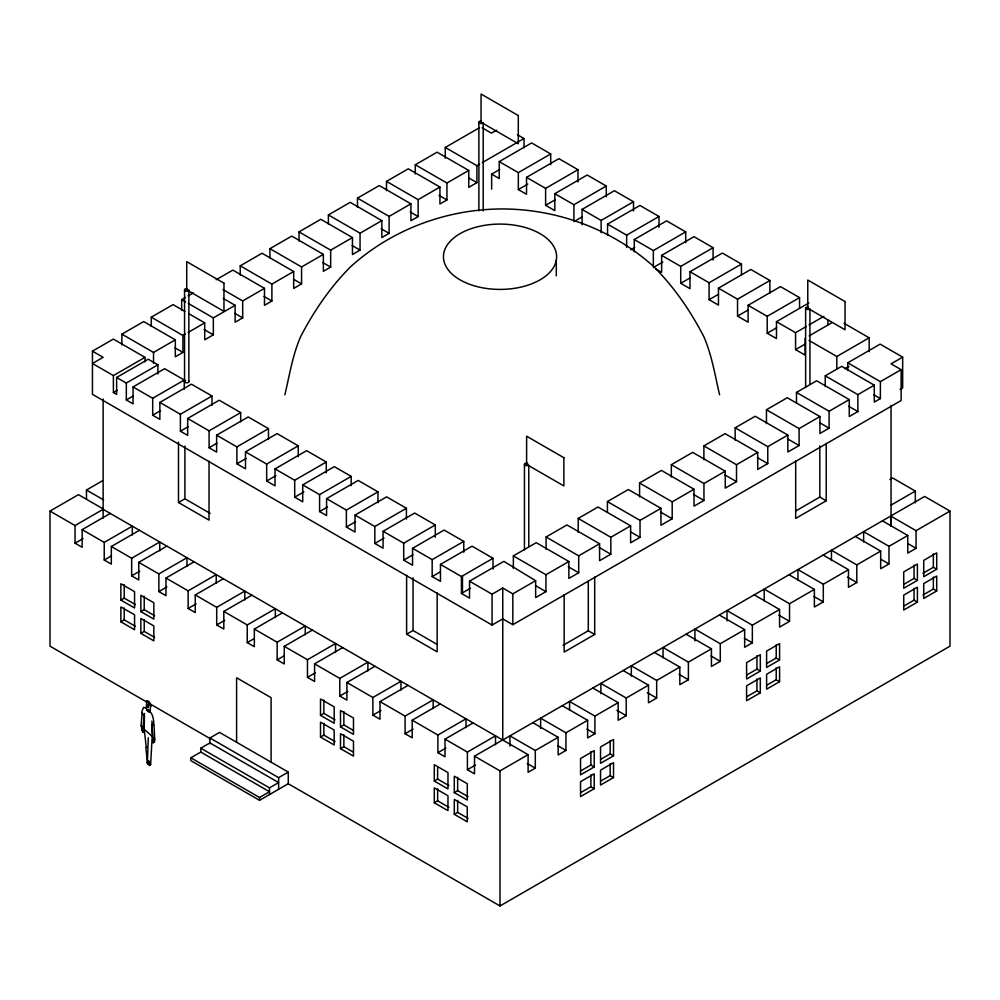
<?xml version="1.0" encoding="UTF-8"?>
<svg xmlns="http://www.w3.org/2000/svg" width="1000" height="1000" viewBox="0 0 1000 1000"><rect width="100%" height="100%" fill="white"/><g stroke="black" fill="none" stroke-linecap="round" stroke-linejoin="round"><path stroke-width="1.5" d="M144.425 713.462L144.2 729.4L146.263 747.15M152.188 736.312L150.65 764.212L148.763 760.863L148.012 763.95L148.138 761.525L148.887 761.4L150.475 764.562L149.5 765.575L148.012 763.95M148.287 737.75L147.5 760.125L148.312 763.263M147.713 706.975L146.925 704.55L148.225 707.4L148.675 703.413L151.012 706.25C151.05 704.525 149.188 700.35 146.688 700.7L146.25 708.525L147.863 711.513L150.125 712.125M142.15 712.738L141.062 726.213L142.863 727.5L144.388 716.388L141.725 712.013L143.537 707.375L146.463 708.175M284.875 394.825C289.475 375.288 292.562 355.3 300.587 336.763C313.888 311.087 330.613 286.562 351.2 266.2C392.413 229.188 446.987 209.088 502.238 208.95C557.487 209.088 612.062 229.188 653.275 266.2C673.863 286.562 690.588 311.087 703.888 336.763C711.912 355.3 715 375.288 719.6 394.825M148.275 764.375L146.812 762.425L147.7 761.975M154.262 741.413L153.25 742.738L151.85 724.287M148.112 762.588L149.113 762.475L150.4 764.725M148.15 709.225L150.175 711.925L150.488 705.825M141.325 726.137L143.1 732.4L141.8 728.988M900.075 389.475L902.663 387.987L902.663 357.15L891.05 363.85L901.137 369.663L901.137 400.513L512.825 624.7L502.75 618.875L492.062 625.05L92.45 394.338L92.45 351.15L113.35 339.087L145 357.35L145 361.975M121.875 344.938L121.875 334.162L143.675 321.575L175.325 339.85L175.325 356.775L182.913 352.388L182.913 335.462L151.275 317.188L151.275 326.425M151.275 317.188L173.075 304.6L184.938 311.45M181.688 310.4L181.688 299.625L185.538 297.413M188.1 295.925L193.225 292.962M216.175 279.725L232.85 270.1L264.488 288.363L264.488 305.287L271.887 301.025L271.887 284.1L240.238 265.825L240.238 275.062M240.238 265.825L262.038 253.238L293.688 271.512L293.688 288.438L301.562 283.888L301.562 266.962L269.925 248.688L269.925 257.925M269.925 248.688L291.725 236.1L323.363 254.375L323.363 271.3L330.662 267.087L330.662 250.162L299.025 231.887L299.025 241.125M299.025 231.887L320.825 219.3L352.463 237.575L352.463 254.5L360.05 250.125L360.05 233.2L328.4 214.925L328.4 224.163M328.4 214.925L350.2 202.338L381.85 220.613L381.85 237.537L389.113 233.337L389.113 216.412L357.475 198.137L357.475 207.375M357.475 198.137L379.275 185.562L410.913 203.825L410.913 220.75L418.137 216.588L418.137 199.65L386.5 181.388L386.5 190.613M386.5 181.388L408.3 168.8L439.938 187.062L439.938 204L446.938 199.963L446.938 183.025L415.288 164.762L415.288 174M415.288 164.762L437.088 152.175L468.738 170.45L468.738 187.375L476.9 182.65L476.9 165.725L445.262 147.463L445.262 158.225M445.262 147.463L479.45 127.725M496.613 130.162L491.45 133.138L482.1 127.737M92.45 351.15L103.138 357.325L92.45 363.5L113.4 375.588L145 357.35M121.875 334.162L153.525 352.425L175.325 339.85M182.913 335.462L185.475 333.975M188.05 332.5L204.713 322.875L204.713 339.8L213.337 334.825L213.337 317.9L188.287 303.438M213.337 317.9L235.138 305.312L235.138 322.238L242.688 317.875L242.688 300.95L264.488 288.363M271.887 284.1L293.688 271.512M301.562 266.962L323.363 254.375M330.662 250.162L352.463 237.575M360.05 233.2L381.85 220.613M389.113 216.412L410.913 203.825M418.137 199.65L439.938 187.062M446.938 183.025L468.738 170.45M476.9 165.725L479.6 164.175M482.287 162.613L524.012 138.537L524.012 147.762M113.4 375.588L113.4 392.525L116.638 394.387L116.638 377.463L148.225 359.225L157.912 364.812L157.912 374.038M491.637 189.175L491.637 174.15L499.25 178.538L499.25 161.612L531.613 142.925L550.7 153.95L550.7 164.713M116.638 377.463L126.325 383.05L157.912 364.812M113.4 392.525L117.35 390.238M491.637 174.15L499.738 169.475M126.325 383.05L126.325 399.975L133.05 403.862L133.05 386.938L164.638 368.7L184.275 380.037L184.275 389.275M499.25 161.612L518.337 172.625L550.7 153.95M126.325 399.975L132.9 396.175M518.337 172.625L518.337 189.562L526.525 194.288L526.525 177.362L558.888 158.675L577.975 169.688L577.975 182M133.05 386.938L152.688 398.275L184.275 380.037M518.337 189.562L527.775 184.112M152.688 398.275L152.688 415.2L159.863 419.338L159.863 402.413L191.45 384.175L211.988 396.025L211.988 405.262M152.688 415.2L160.588 410.637M526.525 177.362L545.612 188.375L577.975 169.688M545.612 188.375L545.612 205.3L554.825 210.625L554.825 193.7L587.188 175.012L606.275 186.025L606.275 196.8M159.863 402.413L180.4 414.263L211.988 396.025M545.612 205.3L555.05 199.862M180.4 414.263L180.4 431.2L187.662 435.387L187.662 418.462L219.25 400.225L240.675 412.6L240.675 421.825M180.4 431.2L188.287 426.637M554.825 193.7L573.913 204.713L606.275 186.025M50 511.087L78.463 494.65L103.5 509.113L75.05 525.55L50 511.087L50 646.162L210.138 738.612M86.463 498.85L86.463 490.037L102.4 480.825M582.05 224.8L582.05 209.412L614.412 190.725L633.5 201.75L633.5 210.975M187.662 418.462L209.088 430.838L240.675 412.6M573.913 221.65L582 216.975M209.088 430.838L209.088 447.762L216.625 452.113L216.625 435.188L248.212 416.95L268.475 428.65L268.475 439.425M582.05 209.412L601.138 220.438L633.5 201.75M209.088 447.762L216.988 443.2M607.562 234.913L607.562 224.137L639.925 205.463L659.013 216.475L659.013 227.25M75.05 525.55L75.05 543.175L82.15 547.288L82.15 529.65L110.262 513.425M216.625 435.188L236.887 446.887L268.475 428.65M75.05 543.175L83.075 538.538M236.887 446.887L236.887 463.812L245.5 468.787L245.5 451.85L277.087 433.612L298.25 445.838L298.25 456.613M607.562 224.137L626.65 235.162L659.013 216.475M236.887 463.812L246.1 458.488M82.15 529.65L104.225 542.388L132.325 526.175L132.325 534.987M178.487 442.038L178.487 502.5L184.9 498.787L210.125 513.362M634.25 251.863L634.25 239.55L666.612 220.863L685.7 231.887L685.7 242.662M104.225 542.388L104.225 560.025L111.325 564.125L111.325 546.5L139.438 530.275M630.7 249.75L634.738 247.425M245.5 451.85L266.663 464.075L298.25 445.838M104.225 560.025L110.913 556.163M266.663 464.075L266.663 481L275.025 485.825L275.025 468.9L306.613 450.662L326.287 462.025L326.287 472.788M634.25 239.55L653.337 250.575L685.7 231.887M111.325 546.5L131.662 558.237L159.762 542.013L159.762 550.825M266.663 481L275.875 475.688M655.713 268.863L661.637 272.288L661.637 255.362L694 236.675L713.088 247.7L713.088 260.012M131.662 558.237L131.662 575.862L138.775 579.975L138.775 562.337L166.875 546.112M653.337 267.5L662.775 262.05M275.025 468.9L294.7 480.262L326.287 462.025M131.662 575.862L139.688 571.237M661.637 255.362L680.725 266.388L713.088 247.7M294.7 480.262L294.7 497.188L302.725 501.825L302.725 484.888L334.312 466.65L351.175 476.388L351.175 485.625M138.775 562.337L158.863 573.938L186.962 557.712L186.962 566.538M294.7 497.188L303.913 491.863M120.862 600.075L134.562 607.975L134.562 591.625L120.862 583.725L120.862 600.075L124.225 598.138L135.425 604.6M680.725 266.388L680.725 283.312L690 288.663L690 271.737L722.362 253.05L741.45 264.075L741.45 274.85M158.863 573.938L158.863 591.575L165.975 595.675L165.975 578.038L194.075 561.825M680.725 283.312L690.163 277.863M302.725 484.888L319.587 494.625L351.175 476.388M158.863 591.575L166.887 586.938M319.587 494.625L319.587 511.55L326.587 515.6L326.587 498.663L358.175 480.425L377.962 491.85L377.962 502.625M120.862 621.812L134.562 629.725L134.562 614.812L120.862 606.912L120.862 621.812L124.225 619.875L135.425 626.337M690 271.737L709.087 282.762L741.45 264.075M140.863 611.625L153.85 619.113L153.85 602.762L140.863 595.275L140.863 611.625L144.225 609.675L154.613 615.675M319.587 511.55L327.475 507M165.975 578.038L188.137 590.837L216.238 574.612L216.238 583.438M709.087 282.762L709.087 299.688L718.45 305.087L718.45 288.163L750.812 269.475L769.9 280.5L769.9 292.812M188.137 590.837L188.137 608.475L195.25 612.575L195.25 594.938L223.35 578.725M709.087 299.688L718.525 294.237M326.587 498.663L346.375 510.087L377.962 491.85M140.863 633.362L153.85 640.863L153.85 625.95L140.863 618.45L140.863 633.362L144.225 631.425L154.613 637.413M188.137 608.475L196.163 603.837M346.375 510.087L346.375 527.025L355.025 532.013L355.025 515.087L386.613 496.85L406.413 508.275L406.413 519.05M718.45 288.163L737.537 299.188L769.9 280.5M346.375 527.025L355.588 521.7M195.25 594.938L216.7 607.325L244.8 591.112L244.8 599.925M737.537 299.188L737.537 316.112L748.112 322.212L748.112 305.287L780.475 286.6L799.562 297.625L799.562 308.4M216.7 607.325L216.7 624.963L223.812 629.062L223.812 611.438L251.912 595.212M737.537 316.112L748.325 309.875M355.025 515.087L374.825 526.512L406.413 508.275M216.7 624.963L224.737 620.325M374.825 526.512L374.825 543.45L383.075 548.212L383.075 531.287L414.663 513.05L435.288 524.95L435.288 537.263M748.112 305.287L767.2 316.312L799.562 297.625M374.825 543.45L384.038 538.125M223.812 611.438L247.237 624.963L275.338 608.737L275.338 617.55M767.2 316.312L767.2 333.237L776.475 338.587L776.475 321.662L808.838 302.975M247.237 624.963L247.237 642.588L254.338 646.7L254.338 629.062L282.45 612.837M767.2 333.237L776.637 327.788M383.075 531.287L403.7 543.188L435.288 524.95M247.237 642.588L253.925 638.725M403.7 543.188L403.7 560.112L412.55 565.225L412.55 548.3L444.125 530.05L463.775 541.4L463.775 552.175M776.475 321.662L795.562 332.688L806.35 326.463M809.05 324.9L823.888 316.337M403.7 560.112L412.912 554.8M254.338 629.062L277.15 642.225L305.25 626.013L305.25 634.825M809.163 335.863L832.087 322.625M795.562 332.688L795.562 349.613L805 344.162M412.55 548.3L432.175 559.625L463.775 541.4M277.15 642.225L277.15 659.862L284.262 663.962L284.262 646.338L312.362 630.112M432.175 559.625L432.175 576.55L440.462 581.337L440.462 564.412L472.05 546.175L493.013 558.288L493.013 569.05M277.15 659.862L283.837 656M432.175 576.55L440.075 572M284.262 646.338L307.462 659.725L335.562 643.512L335.562 652.325M809.075 340.487L836.812 356.5L869.175 337.812L869.175 351.662M440.462 564.412L461.425 576.525L493.013 558.288M307.462 659.725L307.462 677.362L314.575 681.462L314.575 663.838L342.675 647.613M461.425 576.525L461.425 593.45L469.525 598.125L469.525 581.188L503.875 561.362L535.638 580.688L535.638 597.612L545.962 591.65L545.962 574.725L513.35 555.9L513.35 568.2M513.35 555.9L536.25 542.675L568.862 561.5L568.862 578.425L578.7 572.75L578.7 555.825L546.087 536.987L546.087 549.3M546.087 536.987L566.962 524.938L599.587 543.763L599.587 560.688L610.825 554.2L610.825 537.275L578.212 518.438L578.212 532.288M578.212 518.438L598.013 507.013L630.625 525.837L630.625 542.762L640.037 537.337L640.037 520.4L607.425 501.575L607.425 512.35M607.425 501.575L628.325 489.513L660.95 508.338L660.95 525.262L672.2 518.775L672.2 501.838L639.575 483.013L639.575 496.863M639.575 483.013L661.413 470.412L694.025 489.237L694.025 506.163L703.95 500.438L703.95 483.512L671.338 464.675L671.338 476.987M671.338 464.675L692.65 452.375L725.263 471.2L725.263 488.137L736.513 481.637L736.513 464.712L703.888 445.887L703.888 459.738M703.888 445.887L725.1 433.638L757.712 452.463L757.712 469.4L767.775 463.587L767.775 446.662L735.163 427.825L735.163 440.138M735.163 427.825L755.225 416.25L787.837 435.075L787.837 452.013L799.087 445.513L799.087 428.587L766.462 409.75L766.462 423.6M766.462 409.75L787.3 397.725L819.925 416.55L819.925 433.488L829.1 428.188L829.1 411.25L796.488 392.425L796.488 403.2M796.488 392.425L816.663 380.775L849.275 399.6L849.275 416.538L857.862 411.575L857.862 394.65L825.25 375.825L825.25 386.587M825.25 375.825L841.675 366.337L874.287 385.163L874.287 402.088L880.375 398.575L880.375 381.65L847.763 362.825L847.763 370.513M847.763 362.825L880.125 344.137L902.663 357.15M307.462 677.362L315.487 672.725M844.9 368.762L848.95 366.425M209.913 743.787L209.913 737.975L219.55 732.412L288.275 772.087L288.275 783.725L500 905.962L950 646.162L950 511.087L924.65 496.45L502.75 740.037L502.75 588.038L512.825 593.85L535.638 580.688M461.425 593.45L470.438 588.25M200.775 748.188L209.913 742.913L278.637 782.588L269.5 787.862L200.775 748.188L200.775 752.212M190.825 757.812L200.775 752.062L269.5 791.737L259.538 797.487L190.825 757.812L190.825 760.638L259.538 800.312L288.275 783.725M406.613 575.3L406.613 634.2L413.025 630.5L436.925 644.3M314.575 663.838L339.787 678.4L367.887 662.175L367.887 670.987M469.525 581.188L492.062 594.2L502.75 588.038M339.787 678.4L339.787 696.025L346.9 700.125L346.9 682.5L375 666.275M545.962 574.725L568.862 561.5M578.7 555.825L599.587 543.763M610.825 537.275L630.625 525.837M640.037 520.4L660.95 508.338M672.2 501.838L694.025 489.237M703.95 483.512L725.263 471.2M736.513 464.712L757.712 452.463M767.775 446.662L787.837 435.075M799.087 428.587L819.925 416.55M829.1 411.25L849.275 399.6M857.862 394.65L874.287 385.163M880.375 381.65L901.137 369.663M339.787 696.025L347.812 691.388M320.5 715.337L334.2 723.238L334.2 706.888L320.5 698.988L320.5 715.337L323.862 713.4L335.062 719.862M346.9 682.5L372.875 697.487L400.962 681.275L400.962 690.088M372.875 697.487L372.875 715.125L379.975 719.225L379.975 701.6L408.088 685.375M320.5 737.075L334.2 744.975L334.2 730.075L320.5 722.175L320.5 737.075L323.862 735.138L335.062 741.6M340.5 726.888L353.488 734.375L353.488 718.025L340.5 710.537L340.5 726.888L343.862 724.938L352.95 730.188M372.875 715.125L380.9 710.487M209.913 737.975L278.637 777.65L288.275 772.087M340.5 748.625L353.488 756.112L353.488 741.213L340.5 733.713L340.5 748.625L343.862 746.688L352.95 751.925M379.975 701.6L405.087 716.1L433.188 699.875L433.188 708.688M405.087 716.1L405.087 733.725L412.2 737.825L412.2 720.2L440.3 703.975M405.087 733.725L413.113 729.087M563.062 645.312L588.288 630.75L594.7 634.45L594.7 577.1M795.913 510.875L819.812 497.075L826.225 500.788L826.225 443.425M594.7 634.45L564.163 652.087L564.163 594.725M826.225 500.788L795.688 518.413L795.688 461.062M412.2 720.2L437.9 735.037L466 718.812L466 727.638M889.95 479.525L892.638 477.962L915.337 491.075L915.337 502.825M437.9 735.037L437.9 752.675L445.012 756.775L445.012 739.137L473.113 722.925M437.9 752.675L445.925 748.037M891.15 505.037L915.337 491.075M445.012 739.137L467.4 752.075L495.5 735.85L495.5 744.663M467.4 752.075L467.4 769.7L474.513 773.812L474.513 756.175L502.612 739.963M434.288 781.025L447.975 788.925L447.975 772.588L434.288 764.675L434.288 781.025L437.638 779.087L448.85 785.55M467.4 769.7L475.438 765.075M434.288 802.763L447.975 810.675L447.975 795.763L434.288 787.862L434.288 802.763L437.638 800.825L448.85 807.288M454.288 792.575L467.275 800.062L467.275 783.725L454.288 776.225L454.288 792.575L457.65 790.638L468.038 796.625M474.513 756.175L500 770.888L528.1 754.663L528.1 772.3L535.3 768.138L535.3 750.512L509.95 735.875L509.95 746.162M535.3 750.512L558.15 737.312L558.15 754.95L565.962 750.438L565.962 732.8L540.612 718.175L540.612 728.462M565.962 732.8L587.612 720.3L587.612 737.938L594.913 733.725L594.913 716.1L569.562 701.462L569.562 710.275M594.913 716.1L618.188 702.65L618.188 720.288L626.213 715.662L626.213 698.025L600.862 683.388L600.862 693.675M626.213 698.025L648.487 685.163L648.487 702.8L656.675 698.062L656.675 680.438L631.325 665.8L631.325 676.087M656.675 680.438L679.825 667.075L679.825 684.7L688.388 679.762L688.388 662.125L663.037 647.487L663.037 657.775M688.388 662.125L711.438 648.812L711.438 666.45L720.275 661.35L720.275 643.713L694.925 629.075L694.925 640.837M720.275 643.713L744.663 629.637L744.663 647.275L752.35 642.825L752.35 625.2L779.562 609.487L779.562 627.112L789.538 621.362L789.538 603.725L764.188 589.087L764.188 600.85M789.538 603.725L814.375 589.388L814.375 607.025L823.3 601.875L823.3 584.237L797.95 569.6L797.95 579.888M823.3 584.237L848.487 569.688L848.487 587.325L856.8 582.525L856.8 564.9L831.45 550.262L831.45 560.55M856.8 564.9L880.675 551.112L880.675 568.75L888.975 563.95L888.975 546.312L863.625 531.688L863.625 541.975M888.975 546.312L907.763 535.475L907.763 553.1L916.062 548.312L916.062 530.675L950 511.087M454.288 814.312L467.275 821.812L467.275 806.9L454.288 799.412L454.288 814.312L457.65 812.375L468.038 818.375M580.913 770.763L590.875 765.013L594.225 766.963L594.225 750.612L580.538 758.512L580.538 774.862L594.225 766.963M601.075 759.125L610.163 753.875L613.525 755.825L613.525 739.475L600.538 746.963L600.538 763.312L613.525 755.825M746.975 674.887L756.938 669.137L760.3 671.075L760.3 654.725L746.6 662.638L746.6 678.988L760.3 671.075M767.138 663.25L776.225 658L779.587 659.938L779.587 643.587L766.6 651.087L766.6 667.438L779.587 659.938M904.1 584.175L914.062 578.425L917.412 580.363L917.412 564.025L903.725 571.925L903.725 588.275L917.412 580.363M922.962 573.288L933.35 567.288L936.712 569.225L936.712 552.888L923.725 560.375L923.725 576.725L936.712 569.225M580.913 792.513L590.875 786.762L594.225 788.7L594.225 773.787L580.538 781.7L580.538 796.6L594.225 788.7M601.075 780.863L610.163 775.625L613.525 777.562L613.525 762.65L600.538 770.15L600.538 785.062L613.525 777.562M746.975 696.625L756.938 690.875L760.3 692.825L760.3 677.913L746.6 685.825L746.6 700.725L760.3 692.825M767.138 684.987L776.225 679.737L779.587 681.675L779.587 666.775L766.6 674.275L766.6 689.175L779.587 681.675M904.1 605.913L914.062 600.163L917.412 602.112L917.412 587.2L903.725 595.112L903.725 610.013L917.412 602.112M922.962 595.025L933.35 589.025L936.712 590.975L936.712 576.062L923.725 583.562L923.725 598.462L936.712 590.975M149.963 712.062C154.425 713.888 154.887 733.688 151.762 721.137M146.788 747.087L145.9 747.725L147.35 761.712M150.013 712.225L146.762 709.887M517.463 134.75L524.012 138.537M844.087 323.325L869.175 337.812M795.562 349.613L805.113 355.125L805.113 338.2M873.85 394.812L880.375 398.575M469 178.088L476.9 182.65M848.725 406.3L857.862 411.575M439.025 195.387L446.938 199.963M819.963 422.912L829.1 428.188M410.225 212.013L418.137 216.588M787.337 438.738L799.087 445.513M916.062 530.675L890.713 516.038L890.713 526.325M381.2 228.775L389.113 233.337M882.412 520.837L907.763 535.475M908.062 543.688L916.062 548.312M757.337 457.562L767.775 463.587M352.137 245.55L360.05 250.125M855.325 536.475L880.675 551.112M880.975 559.325L888.975 563.95M724.762 474.862L736.513 481.637M322.75 262.525L330.662 267.087M823.138 555.05L848.487 569.688M847.45 577.137L856.8 582.525M693.512 494.412L703.95 500.438M293.65 279.325L301.562 283.888M789.025 574.75L814.375 589.388M813.95 596.475L823.3 601.875M660.45 511.987L672.2 518.775M263.975 296.462L271.887 301.025M754.212 594.85L779.562 609.487M222.913 289.538L242.688 300.95M778.875 615.2L789.538 621.362M630.913 532.062L640.037 537.337M223.263 298.463L235.138 305.312M234.775 313.312L242.688 317.875M752.35 625.2L727 610.562L727 620.85M181.688 299.625L185.65 301.913M719.312 615L744.663 629.637M599.087 547.425L610.825 554.2M188.9 313.738L204.713 322.875M744.35 638.2L752.35 642.825M204.1 329.5L213.337 334.825M686.087 634.188L711.438 648.812M568.263 566.725L578.7 572.75M710.938 655.95L720.275 661.35M175 347.825L182.913 352.388M654.475 652.438L679.825 667.075M535.525 585.625L545.962 591.65M679.05 674.362L688.388 679.762M623.138 670.525L648.487 685.163M647.337 692.675L656.675 698.062M592.837 688.025L618.188 702.65M616.875 710.263L626.213 715.662M562.263 705.675L587.612 720.3M586.9 729.112L594.913 733.725M178.487 502.5L209.025 520.125L209.025 461.225M406.613 634.2L437.15 651.838L437.15 592.938M532.8 722.688L558.15 737.312M557.962 745.812L565.962 750.438M86.463 490.037L103.6 499.925M103.138 509.325L528.1 754.663M527.3 763.525L535.3 768.138M146.812 762.425L147.95 763.462M153.112 737.962L154.762 739.4L154.012 725.2M153.312 742.7L154.65 741.488L154.55 739.212M144.575 729.575L152.387 736.525L151.775 724.237M143.175 732.35L142.775 727.387M142.1 730.775L141.5 728.85M150.45 763.925L150.475 764.562M933.35 553.913L933.35 567.288M933.35 577.112L933.35 589.025M914.062 565.05L914.062 578.425M914.062 588.25L914.062 600.163M891.05 405.562L891.05 526.138M836.812 356.5L836.812 368.812M827.925 320.163L827.925 324.775M819.812 445.925L819.812 497.075M809.938 309.812L809.938 384.412M805.625 308.25L805.625 387.512M776.225 644.625L776.225 658M776.225 667.812L776.225 679.737M756.938 655.763L756.938 669.137M756.938 678.95L756.938 690.875M653.337 250.575L653.337 265.963M626.65 235.162L626.65 247.475M610.163 740.5L610.163 753.875M610.163 763.7L610.163 775.625M601.138 220.438L601.138 232.738M590.875 751.637L590.875 765.013M590.875 774.837L590.875 786.762M588.288 581.15L588.288 630.75M573.913 204.713L573.913 220.1M556.3 260.25A56.588 32.663 0 0 1 466.662 283.125A56.588 32.663 0 0 1 477.175 226.875A56.588 32.663 0 0 1 556.3 260.25L556.3 275.875M528.775 465.988L528.775 546.8M524.45 464.425L524.45 549.913M512.825 593.85L512.825 624.7M500 770.888L500 905.962M492.062 594.2L492.062 625.05M483.2 123.8L483.2 210.837M478.888 122.25L478.888 210.837M462.475 575.913L462.475 592.85M457.65 777.262L457.65 790.638M457.65 800.45L457.65 812.375M437.638 767.2L437.638 779.087M437.638 788.9L437.638 800.825M413.025 577.8L413.025 630.5M343.862 711.562L343.862 724.938M343.862 734.762L343.862 746.688M323.862 700.025L323.862 713.4M323.862 723.213L323.862 735.138M278.637 777.65L278.637 789.287M271.1 762.175L271.1 697.688L236.588 677.763L236.588 742.25M269.5 787.862L269.5 794.562M259.538 797.487L259.538 800.312M188.863 289.862L188.863 381.562M184.9 446.087L184.9 498.787M184.55 289.862L184.55 381.562M153.525 352.425L153.525 363.2M144.225 596.3L144.225 609.675M144.225 619.5L144.225 631.425M124.225 584.763L124.225 598.138M124.225 607.95L124.225 619.875M103.138 399.038L103.138 518.138M188.575 380.938A2.163 1.25 0 0 1 187.787 382.638A2.163 1.25 0 0 1 184.838 382.175A2.163 1.25 0 0 1 185.625 380.475M188.575 290.487A2.163 1.25 0 0 1 185.8 290.988A2.163 1.25 0 0 1 184.675 289.438A2.163 1.25 0 0 1 187.262 288.663M483.125 122.575A2.163 1.25 0 0 1 480.487 123.45A2.163 1.25 0 0 1 478.963 121.925A2.163 1.25 0 0 1 481.6 121.05M809.862 308.575A2.163 1.25 0 0 1 807.225 309.462A2.163 1.25 0 0 1 805.7 307.938A2.163 1.25 0 0 1 808.337 307.05M528.488 465.05A2.163 1.25 0 0 1 525.538 465.513A2.163 1.25 0 0 1 524.738 463.812A2.163 1.25 0 0 1 527.688 463.35M845.037 301.55L807.775 280.038L807.775 308.25L845.037 329.762L845.037 301.55M518.3 115.55L481.05 94.038L481.05 122.25L518.3 143.763L518.3 115.55M563.875 457.725L526.613 436.213L526.613 464.425L563.875 485.938L563.875 457.725M223.962 283.163L186.713 261.65L186.713 289.862L223.962 311.375L223.962 283.163"/></g></svg>
